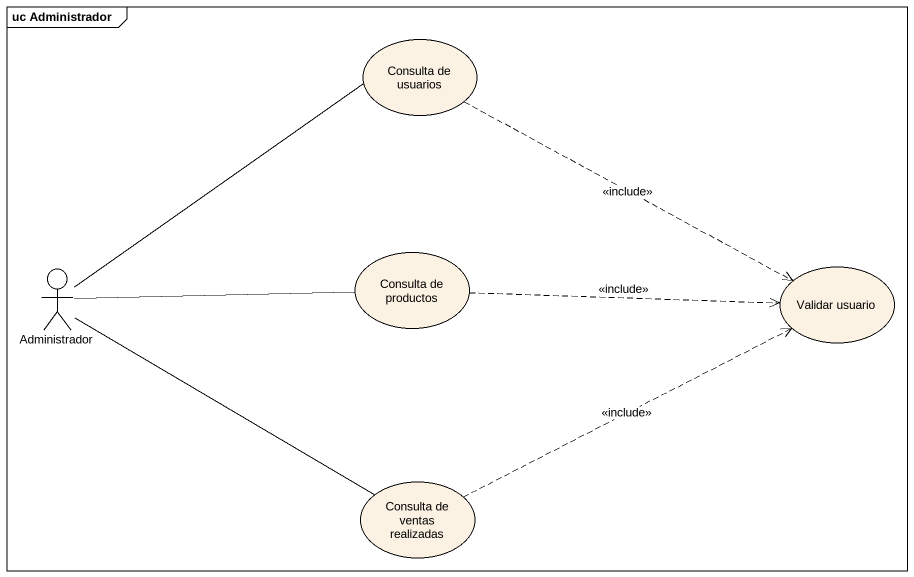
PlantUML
@startuml
mainframe uc Administrador
usecase "Consulta de usuarios" as Consulta_de_usuarios
actor Administrador
usecase "Consulta de productos" as Consulta_de_productos
usecase "Validar usuario" as Validar_usuario
usecase "Consulta de ventas realizadas" as Consulta_de_ventas
Consulta_de_usuarios .right.> Validar_usuario : <<include>>
Administrador -up- Consulta_de_usuarios
Administrador -right- Consulta_de_productos
Administrador -right- Consulta_de_ventas
Consulta_de_productos .right.> Validar_usuario : <<include>>
Consulta_de_ventas .right.> Validar_usuario : <<include>>
@enduml
